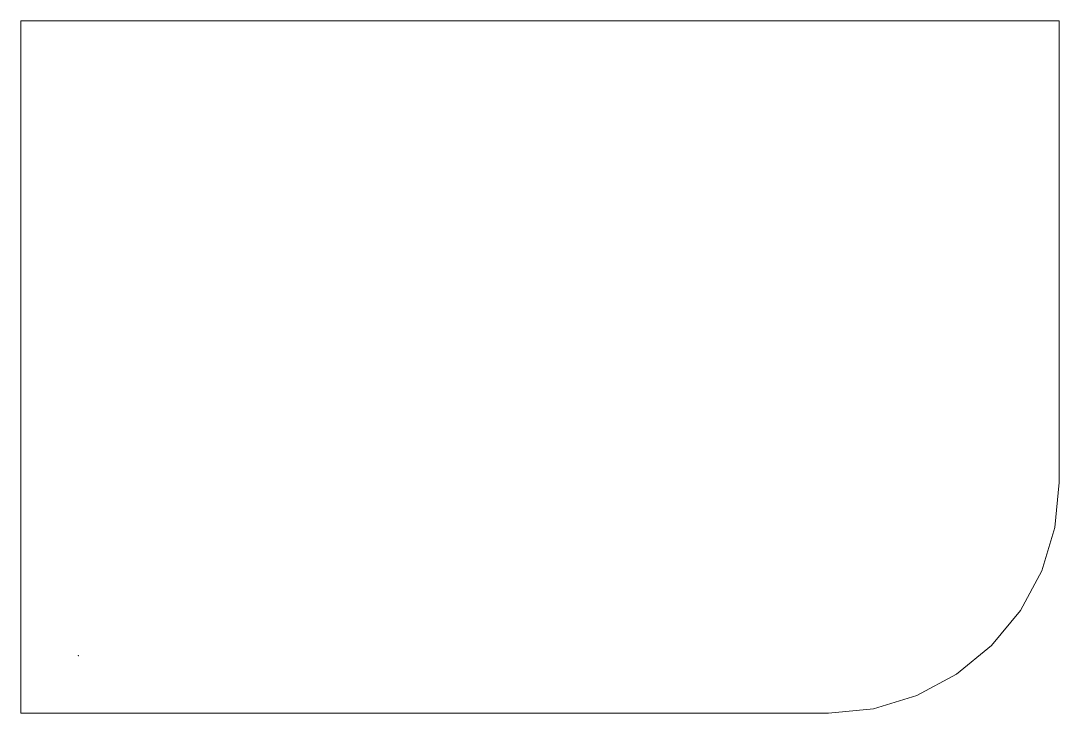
# Model space of a CAD drawing. Header units: millimetres. Extents: x 10 to 100, y 10 to 70.
import ezdxf

# ---------------------------------------------------------------- set-up
doc = ezdxf.new("R2010")
doc.units = ezdxf.units.MM
doc.layers.add('input', color=1, linetype='CONTINUOUS', lineweight=0)

msp = doc.modelspace()

# ---------------------------------------------------------------- linework, layer by layer
at = {"layer": 'input', "color": 1, "linetype": 'CONTINUOUS', "lineweight": 0}
msp.add_lwpolyline([(10, 10), (80, 10), (83.902, 10.384), (87.654, 11.522), (91.111, 13.371), (94.142, 15.858), (96.629, 18.889), (98.478, 22.346), (99.616, 26.098), (100, 30), (100, 70), (10, 70), (10, 10)], dxfattribs=at)
at = {"layer": 'input'}
msp.add_point((15, 15), dxfattribs=at)

doc.saveas('drawing.dxf')
